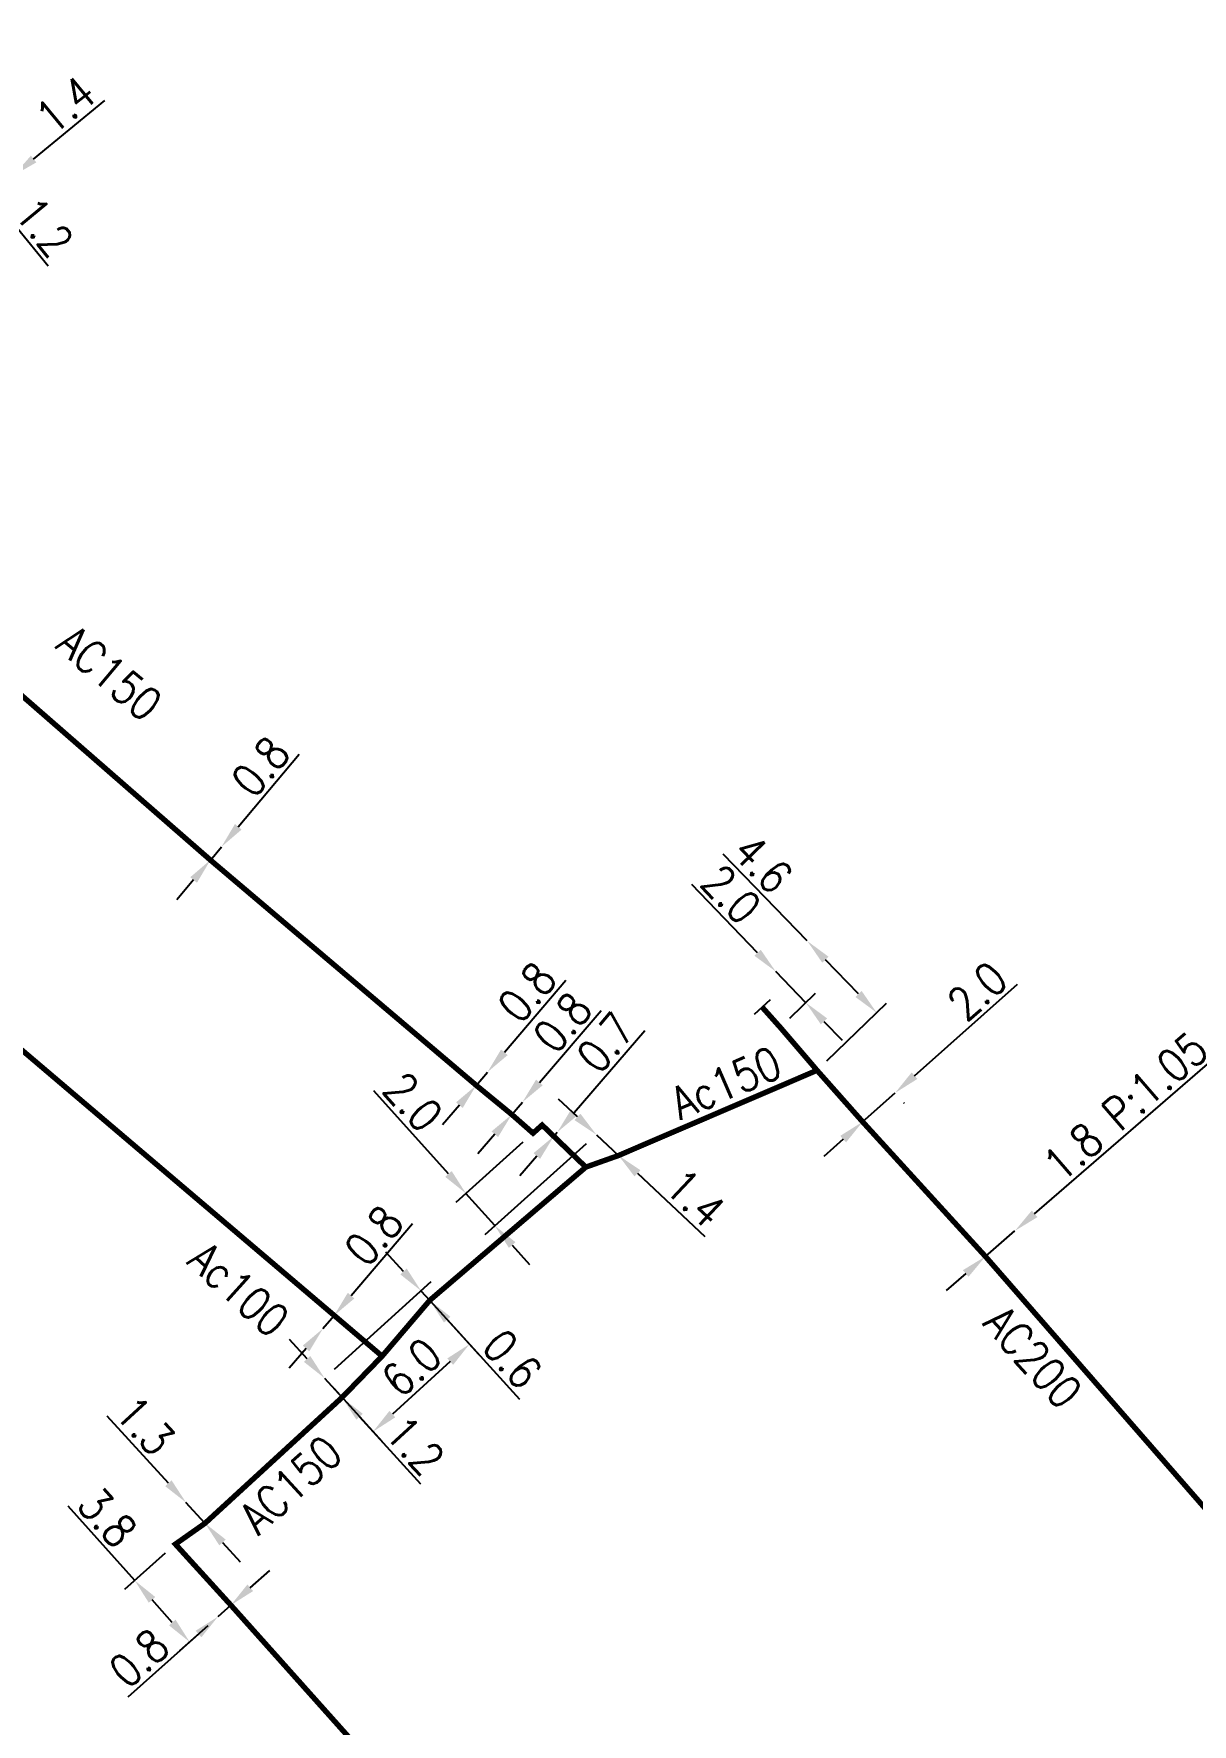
# Model space of a CAD drawing. Header units: millimetres. Extents: x 138988 to 140002, y 128990 to 130001.
# Drawn here: x 139229.6 to 139283, y 129296.3 to 129374.2 of the extents above; entities that cross this region are included whole.
import ezdxf
from ezdxf.enums import TextEntityAlignment as Align

# ---------------------------------------------------------------- set-up
doc = ezdxf.new("R2010")
doc.units = ezdxf.units.MM
doc.header["$PDMODE"] = 34
doc.linetypes.add('L_25_AP', pattern=[2000, 1000, 1000])
doc.layers.get('0').update_dxf_attribs({"linetype": 'CONTINUOUS'})
doc.layers.get('Defpoints').update_dxf_attribs({"linetype": 'CONTINUOUS'})
for name, color, linetype in [('L_150', 1, 'CONTINUOUS'), ('L_300', 7, 'CONTINUOUS'), ('L_340', 7, 'CONTINUOUS')]:
    doc.layers.add(name, color=color, linetype=linetype)
doc.styles.add('G_ROMANS', font='ROMANS.SHX', dxfattribs={"width": 0.75})
doc.styles.get("Standard").update_dxf_attribs({"font": 'romans.shx', "width": 0.85})
doc.dimstyles.get("Standard").update_dxf_attribs({"dimtxt": 1.5, "dimasz": 1.2, "dimexe": 0.625, "dimexo": 0.625, "dimgap": 0.25, "dimtad": 1, "dimdec": 1, "dimzin": 0, "dimdsep": 46, "dimtxsty": 'Standard', "dimcen": -0.5, "dimadec": 0, "dimazin": 0, "dimtfac": 1, "dimtdec": 1, "dimtmove": 0, "dimatfit": 3, "dimfxl": 0, "dimtolj": 1, "dimtzin": 0, "dimarcsym": 0})

# ---------------------------------------------------------------- blocks, each defined once
blk = doc.blocks.new('*D889')
at = {"layer": 'Defpoints', "color": 0, "linetype": 'Continuous', "transparency": 16777216}
for p in [(139250.499, 129326.364), (139250.499, 129326.364), (139249.981, 129325.754)]:
    blk.add_point(p, dxfattribs=at)
at = {"layer": 'L_150', "color": 0, "linetype": 'Continuous', "lineweight": -2, "transparency": 16777216}
for p, q in [((139251.277, 129327.278), (139254.108, 129330.608)), ((139249.981, 129325.754), (139250.499, 129326.364)), ((139249.204, 129324.84), (139248.427, 129323.926))]:
    blk.add_line(p, q, dxfattribs=at)
at = {"layer": 'L_150', "color": 0, "linetype": 'Continuous', "transparency": 16777216}
for points in [[(139251.124, 129327.407), (139251.429, 129327.148), (139250.499, 129326.364)], [(139249.051, 129324.969), (139249.356, 129324.71), (139249.981, 129325.754)]]:
    blk.add_solid(points, dxfattribs=at)
at = {"layer": 'L_150', "color": 0, "linetype": 'Continuous', "transparency": 16777216, "insert": (139252.319, 129330.048), "char_height": 1.5, "attachment_point": 5, "rotation": 49.6283}
blk.add_mtext('\\A1;0.8', dxfattribs=at)
blk = doc.blocks.new('*D890')
at = {"layer": 'Defpoints', "color": 0, "linetype": 'Continuous', "transparency": 16777216}
for p in [(139252.109, 129324.979), (139252.109, 129324.979), (139251.619, 129324.41)]:
    blk.add_point(p, dxfattribs=at)
at = {"layer": 'L_150', "color": 0, "linetype": 'Continuous', "lineweight": -2, "transparency": 16777216}
for p, q in [((139252.891, 129325.888), (139255.743, 129329.202)), ((139251.619, 129324.41), (139252.109, 129324.979)), ((139250.837, 129323.5), (139250.054, 129322.591))]:
    blk.add_line(p, q, dxfattribs=at)
at = {"layer": 'L_150', "color": 0, "linetype": 'Continuous', "transparency": 16777216}
for points in [[(139252.74, 129326.019), (139253.043, 129325.758), (139252.109, 129324.979)], [(139250.685, 129323.631), (139250.988, 129323.37), (139251.619, 129324.41)]]:
    blk.add_solid(points, dxfattribs=at)
at = {"layer": 'L_150', "color": 0, "linetype": 'Continuous', "transparency": 16777216, "insert": (139253.951, 129328.652), "char_height": 1.5, "attachment_point": 5, "rotation": 49.28639}
blk.add_mtext('\\A1;0.8', dxfattribs=at)
blk = doc.blocks.new('*D891')
at = {"layer": 'Defpoints', "color": 0, "linetype": 'Continuous', "transparency": 16777216}
for p in [(139253.555, 129323.404), (139253.718, 129323.594), (139253.718, 129323.594)]:
    blk.add_point(p, dxfattribs=at)
at = {"layer": 'L_150', "color": 0, "linetype": 'Continuous', "lineweight": -2, "transparency": 16777216}
for p, q in [((139254.501, 129324.503), (139257.748, 129328.277)), ((139253.555, 129323.404), (139253.718, 129323.594)), ((139252.772, 129322.495), (139251.99, 129321.585))]:
    blk.add_line(p, q, dxfattribs=at)
at = {"layer": 'L_150', "color": 0, "linetype": 'Continuous', "transparency": 16777216}
for points in [[(139254.349, 129324.634), (139254.652, 129324.373), (139253.718, 129323.594)], [(139252.621, 129322.625), (139252.924, 129322.364), (139253.555, 129323.404)]]:
    blk.add_solid(points, dxfattribs=at)
at = {"layer": 'L_150', "color": 0, "linetype": 'Continuous', "transparency": 16777216, "insert": (139255.956, 129327.727), "char_height": 1.5, "attachment_point": 5, "rotation": 49.28639}
blk.add_mtext('\\A1;0.7', dxfattribs=at)
blk = doc.blocks.new('*D892')
at = {"layer": 'Defpoints', "color": 0, "linetype": 'Continuous', "transparency": 16777216}
for p in [(139237.729, 129336.144), (139238.243, 129336.757), (139238.243, 129336.757)]:
    blk.add_point(p, dxfattribs=at)
at = {"layer": 'L_150', "color": 0, "linetype": 'Continuous', "lineweight": -2, "transparency": 16777216}
for p, q in [((139239.015, 129337.676), (139241.826, 129341.024)), ((139237.729, 129336.144), (139238.243, 129336.757)), ((139236.957, 129335.225), (139236.186, 129334.306))]:
    blk.add_line(p, q, dxfattribs=at)
at = {"layer": 'L_150', "color": 0, "linetype": 'Continuous', "transparency": 16777216}
for points in [[(139238.862, 129337.804), (139239.168, 129337.547), (139238.243, 129336.757)], [(139236.804, 129335.353), (139237.111, 129335.096), (139237.729, 129336.144)]]:
    blk.add_solid(points, dxfattribs=at)
at = {"layer": 'L_150', "color": 0, "linetype": 'Continuous', "transparency": 16777216, "insert": (139240.04, 129340.452), "char_height": 1.5, "attachment_point": 5, "rotation": 49.984}
blk.add_mtext('\\A1;0.8', dxfattribs=at)
blk = doc.blocks.new('*D897')
at = {"layer": 'Defpoints', "color": 0, "linetype": 'Continuous', "transparency": 16777216}
for p in [(139226.458, 129370.385), (139226.129, 129368.563), (139226.129, 129368.563)]:
    blk.add_point(p, dxfattribs=at)
at = {"layer": 'L_300', "color": 0, "linetype": 'Continuous', "lineweight": -2, "transparency": 16777216}
for p, q in [((139224.606, 129370.418), (139223.845, 129371.346)), ((139225.975, 129369.989), (139224.884, 129369.094)), ((139225.368, 129369.49), (139226.129, 129368.563)), ((139226.89, 129367.635), (139230.247, 129363.541))]:
    blk.add_line(p, q, dxfattribs=at)
at = {"layer": 'L_300', "color": 0, "linetype": 'Continuous', "transparency": 16777216}
for points in [[(139224.761, 129370.545), (139224.452, 129370.291), (139225.368, 129369.49)], [(139227.044, 129367.762), (139226.735, 129367.508), (139226.129, 129368.563)]]:
    blk.add_solid(points, dxfattribs=at)
at = {"layer": 'L_300', "color": 0, "linetype": 'Continuous', "transparency": 16777216, "insert": (139230.073, 129365.331), "char_height": 1.5, "attachment_point": 5, "rotation": 309.36005}
blk.add_mtext('\\A1;1.2', dxfattribs=at)
blk = doc.blocks.new('*D898')
at = {"layer": 'Defpoints', "color": 0, "linetype": 'Continuous', "transparency": 16777216}
for p in [(139226.458, 129370.385), (139226.129, 129368.563), (139227.564, 129366.812)]:
    blk.add_point(p, dxfattribs=at)
at = {"layer": 'L_300', "color": 0, "linetype": 'Continuous', "lineweight": -2, "transparency": 16777216}
for p, q in [((139229.583, 129368.468), (139232.869, 129371.163)), ((139226.854, 129369.902), (139229.051, 129367.224)), ((139226.525, 129368.079), (139227.961, 129366.329)), ((139227.564, 129366.812), (139228.655, 129367.707)), ((139226.636, 129366.051), (139225.709, 129365.29))]:
    blk.add_line(p, q, dxfattribs=at)
at = {"layer": 'L_300', "color": 0, "linetype": 'Continuous', "transparency": 16777216}
for points in [[(139229.456, 129368.622), (139229.709, 129368.313), (139228.655, 129367.707)], [(139226.51, 129366.206), (139226.763, 129365.897), (139227.564, 129366.812)]]:
    blk.add_solid(points, dxfattribs=at)
at = {"layer": 'L_300', "color": 0, "linetype": 'Continuous', "transparency": 16777216, "insert": (139231.055, 129370.969), "char_height": 1.5, "attachment_point": 5, "rotation": 39.36005}
blk.add_mtext('\\A1;1.4', dxfattribs=at)
blk = doc.blocks.new('*D899')
at = {"layer": 'Defpoints', "color": 0, "linetype": 'Continuous', "transparency": 16777216}
for p in [(139243.434, 129315.144), (139242.915, 129314.535), (139242.915, 129314.535)]:
    blk.add_point(p, dxfattribs=at)
at = {"layer": 'L_150', "color": 0, "linetype": 'Continuous', "lineweight": -2, "transparency": 16777216}
for p, q in [((139244.213, 129316.057), (139247.049, 129319.384)), ((139242.915, 129314.535), (139243.434, 129315.144)), ((139242.137, 129313.621), (139241.359, 129312.708))]:
    blk.add_line(p, q, dxfattribs=at)
at = {"layer": 'L_150', "color": 0, "linetype": 'Continuous', "transparency": 16777216}
for points in [[(139244.061, 129316.187), (139244.365, 129315.927), (139243.434, 129315.144)], [(139241.985, 129313.751), (139242.289, 129313.492), (139242.915, 129314.535)]]:
    blk.add_solid(points, dxfattribs=at)
at = {"layer": 'L_150', "color": 0, "linetype": 'Continuous', "transparency": 16777216, "insert": (139245.259, 129318.826), "char_height": 1.5, "attachment_point": 5, "rotation": 49.55548}
blk.add_mtext('\\A1;0.8', dxfattribs=at)
blk = doc.blocks.new('*D714')
at = {"layer": 'Defpoints', "color": 0, "linetype": 'Continuous', "transparency": 16777216}
for p in [(139238.076, 129301.252), (139238.076, 129301.252), (139238.673, 129301.785)]:
    blk.add_point(p, dxfattribs=at)
at = {"layer": 'L_150', "color": 0, "linetype": 'Continuous', "lineweight": -2, "transparency": 16777216}
for p, q in [((139239.568, 129302.585), (139240.462, 129303.384)), ((139238.673, 129301.785), (139238.076, 129301.252)), ((139237.181, 129300.453), (139233.921, 129297.54))]:
    blk.add_line(p, q, dxfattribs=at)
at = {"layer": 'L_150', "color": 0, "linetype": 'Continuous', "transparency": 16777216}
for points in [[(139239.434, 129302.734), (139239.701, 129302.435), (139238.673, 129301.785)], [(139237.048, 129300.602), (139237.315, 129300.303), (139238.076, 129301.252)]]:
    blk.add_solid(points, dxfattribs=at)
at = {"layer": 'L_150', "color": 0, "linetype": 'Continuous', "transparency": 16777216, "insert": (139234.438, 129299.342), "char_height": 1.5, "attachment_point": 5, "rotation": 41.7781}
blk.add_mtext('\\A1;0.8', dxfattribs=at)
blk = doc.blocks.new('*D715')
at = {"layer": 'Defpoints', "color": 0, "linetype": 'Continuous', "transparency": 16777216}
for p in [(139236.604, 129306.519), (139236.604, 129306.519), (139237.481, 129305.559)]:
    blk.add_point(p, dxfattribs=at)
at = {"layer": 'L_150', "color": 0, "linetype": 'Continuous', "lineweight": -2, "transparency": 16777216}
for p, q in [((139235.795, 129307.404), (139232.969, 129310.497)), ((139237.481, 129305.559), (139236.604, 129306.519)), ((139238.291, 129304.673), (139239.1, 129303.787))]:
    blk.add_line(p, q, dxfattribs=at)
at = {"layer": 'L_150', "color": 0, "linetype": 'Continuous', "transparency": 16777216}
for points in [[(139235.942, 129307.539), (139235.647, 129307.27), (139236.604, 129306.519)], [(139238.438, 129304.808), (139238.143, 129304.538), (139237.481, 129305.559)]]:
    blk.add_solid(points, dxfattribs=at)
at = {"layer": 'L_150', "color": 0, "linetype": 'Continuous', "transparency": 16777216, "insert": (139234.715, 129310.068), "char_height": 1.5, "attachment_point": 5, "rotation": 312.42084}
blk.add_mtext('\\A1;1.3', dxfattribs=at)
blk = doc.blocks.new('*D716')
at = {"layer": 'Defpoints', "color": 0, "linetype": 'Continuous', "transparency": 16777216}
for p in [(139242.991, 129312.251), (139242.991, 129312.251), (139243.797, 129311.362)]:
    blk.add_point(p, dxfattribs=at)
at = {"layer": 'L_150', "color": 0, "linetype": 'Continuous', "lineweight": -2, "transparency": 16777216}
for p, q in [((139242.184, 129313.14), (139241.378, 129314.028)), ((139242.991, 129312.251), (139243.797, 129311.362)), ((139244.604, 129310.474), (139247.419, 129307.371))]:
    blk.add_line(p, q, dxfattribs=at)
at = {"layer": 'L_150', "color": 0, "linetype": 'Continuous', "transparency": 16777216}
for points in [[(139242.333, 129313.274), (139242.036, 129313.005), (139242.991, 129312.251)], [(139244.752, 129310.608), (139244.456, 129310.339), (139243.797, 129311.362)]]:
    blk.add_solid(points, dxfattribs=at)
at = {"layer": 'L_150', "color": 0, "linetype": 'Continuous', "transparency": 16777216, "insert": (139247.155, 129309.15), "char_height": 1.5, "attachment_point": 5, "rotation": 312.22138}
blk.add_mtext('\\A1;1.2', dxfattribs=at)
blk = doc.blocks.new('*D717')
at = {"layer": 'Defpoints', "color": 0, "linetype": 'Continuous', "transparency": 16777216}
for p in [(139255.518, 129323.478), (139255.518, 129323.478), (139256.538, 129322.519)]:
    blk.add_point(p, dxfattribs=at)
at = {"layer": 'L_150', "color": 0, "linetype": 'Continuous', "lineweight": -2, "transparency": 16777216}
for p, q in [((139254.644, 129324.3), (139253.77, 129325.122)), ((139255.518, 129323.478), (139256.538, 129322.519)), ((139257.412, 129321.697), (139260.508, 129318.785))]:
    blk.add_line(p, q, dxfattribs=at)
at = {"layer": 'L_150', "color": 0, "linetype": 'Continuous', "transparency": 16777216}
for points in [[(139254.781, 129324.446), (139254.507, 129324.154), (139255.518, 129323.478)], [(139257.549, 129321.842), (139257.275, 129321.551), (139256.538, 129322.519)]]:
    blk.add_solid(points, dxfattribs=at)
at = {"layer": 'L_150', "color": 0, "linetype": 'Continuous', "transparency": 16777216, "insert": (139260.082, 129320.558), "char_height": 1.5, "attachment_point": 5, "rotation": 316.75802}
blk.add_mtext('\\A1;1.4', dxfattribs=at)
blk = doc.blocks.new('*D718')
at = {"layer": 'Defpoints', "color": 0, "linetype": 'Continuous', "transparency": 16777216}
for p in [(139269.263, 129325.424), (139269.282, 129325.402), (139267.768, 129324.095)]:
    blk.add_point(p, dxfattribs=at)
at = {"layer": 'L_150', "color": 0, "linetype": 'Continuous', "lineweight": -2, "transparency": 16777216}
for p, q in [((139270.179, 129326.199), (139274.922, 129330.416)), ((139267.787, 129324.073), (139269.282, 129325.402)), ((139269.678, 129324.957), (139269.697, 129324.935)), ((139266.891, 129323.276), (139265.994, 129322.479)), ((139268.183, 129323.628), (139268.203, 129323.606))]:
    blk.add_line(p, q, dxfattribs=at)
at = {"layer": 'L_150', "color": 0, "linetype": 'Continuous', "transparency": 16777216}
for points in [[(139270.046, 129326.349), (139270.312, 129326.05), (139269.282, 129325.402)], [(139266.758, 129323.425), (139267.024, 129323.126), (139267.787, 129324.073)]]:
    blk.add_solid(points, dxfattribs=at)
at = {"layer": 'L_150', "color": 0, "linetype": 'Continuous', "transparency": 16777216, "insert": (139273.073, 129330.11), "char_height": 1.5, "attachment_point": 5, "rotation": 41.63643}
blk.add_mtext('\\A1;2.0', dxfattribs=at)
blk = doc.blocks.new('*D719')
at = {"layer": 'Defpoints', "color": 0, "linetype": 'Continuous', "transparency": 16777216}
for p in [(139274.806, 129319.044), (139274.806, 129319.044), (139273.446, 129317.865)]:
    blk.add_point(p, dxfattribs=at)
at = {"layer": 'L_150', "color": 0, "linetype": 'Continuous', "lineweight": -2, "transparency": 16777216}
for p, q in [((139275.713, 129319.83), (139284.477, 129327.423)), ((139273.446, 129317.865), (139274.806, 129319.044)), ((139272.539, 129317.079), (139271.632, 129316.293))]:
    blk.add_line(p, q, dxfattribs=at)
at = {"layer": 'L_150', "color": 0, "linetype": 'Continuous', "transparency": 16777216}
for points in [[(139275.582, 129319.981), (139275.844, 129319.678), (139274.806, 129319.044)], [(139272.408, 129317.23), (139272.67, 129316.928), (139273.446, 129317.865)]]:
    blk.add_solid(points, dxfattribs=at)
at = {"layer": 'L_150', "color": 0, "linetype": 'Continuous', "transparency": 16777216, "insert": (139279.894, 129324.775), "char_height": 1.5, "attachment_point": 5, "rotation": 40.90694}
blk.add_mtext('\\A1;1.8 P:1.05', dxfattribs=at)
blk = doc.blocks.new('*D727')
at = {"layer": 'Defpoints', "color": 0, "linetype": 'Continuous', "transparency": 16777216}
for p in [(139236.116, 129304.597), (139234.242, 129302.922), (139238.076, 129301.252)]:
    blk.add_point(p, dxfattribs=at)
at = {"layer": 'L_150', "color": 0, "linetype": 'Continuous', "lineweight": -2, "transparency": 16777216}
for p, q in [((139234.242, 129302.922), (139231.181, 129306.348)), ((139235.65, 129304.18), (139233.776, 129302.506)), ((139235.974, 129300.983), (139235.041, 129302.027)), ((139237.61, 129300.836), (139236.307, 129299.672))]:
    blk.add_line(p, q, dxfattribs=at)
at = {"layer": 'L_150', "color": 0, "linetype": 'Continuous', "transparency": 16777216}
for points in [[(139235.19, 129302.16), (139234.892, 129301.894), (139234.242, 129302.922)], [(139236.123, 129301.116), (139235.825, 129300.85), (139236.773, 129300.088)]]:
    blk.add_solid(points, dxfattribs=at)
at = {"layer": 'L_150', "color": 0, "linetype": 'Continuous', "transparency": 16777216, "insert": (139232.983, 129305.832), "char_height": 1.5, "attachment_point": 5, "rotation": 311.7781}
blk.add_mtext('\\A1;3.8', dxfattribs=at)
blk = doc.blocks.new('L_340_07')
at = {"color": 0, "linetype": 'Continuous', "const_width": 0.25, "flags": 128}
blk.add_lwpolyline([(0, 0), (1.25, 0)], dxfattribs=at)
at = {"color": 0, "linetype": 'Continuous', "flags": 128}
blk.add_lwpolyline([(1.25, -0.5), (1.25, 0.5)], dxfattribs=at)
at = {"color": 0, "linetype": 'Continuous', "style": 'G_ROMANS', "width": 0.75, "flags": 3}
for tag, p in [('DEF_LEG', (0.723, -3.465)), ('DEF_COUP', (0.723, -5.965)), ('DEF_TYPE', (0.723, -8.465))]:
    blk.add_attdef(tag, text='', height=1.2, dxfattribs=at).set_placement(p, align=Align.MIDDLE)
blk = doc.blocks.new('*D729')
at = {"layer": 'Defpoints', "color": 0, "linetype": 'Continuous', "transparency": 16777216}
for p in [(139265.236, 129332.411), (139268.434, 129329.104), (139265.685, 129326.447)]:
    blk.add_point(p, dxfattribs=at)
at = {"layer": 'L_150', "color": 0, "linetype": 'Continuous', "lineweight": -2, "transparency": 16777216}
for p, q in [((139265.236, 129332.411), (139261.363, 129336.416)), ((139267.599, 129329.967), (139266.07, 129331.548)), ((139266.134, 129326.881), (139268.883, 129329.539))]:
    blk.add_line(p, q, dxfattribs=at)
at = {"layer": 'L_150', "color": 0, "linetype": 'Continuous', "transparency": 16777216}
for points in [[(139266.214, 129331.687), (139265.927, 129331.409), (139265.236, 129332.411)], [(139267.743, 129330.106), (139267.456, 129329.828), (139268.434, 129329.104)]]:
    blk.add_solid(points, dxfattribs=at)
at = {"layer": 'L_150', "color": 0, "linetype": 'Continuous', "transparency": 16777216, "insert": (139263.185, 129335.971), "char_height": 1.5, "attachment_point": 5, "rotation": 314.03595}
blk.add_mtext('\\A1;4.6', dxfattribs=at)
blk = doc.blocks.new('*D730')
at = {"layer": 'Defpoints', "color": 0, "linetype": 'Continuous', "transparency": 16777216}
for p in [(139252.599, 129323.548), (139255.518, 129323.478), (139249.502, 129320.774)]:
    blk.add_point(p, dxfattribs=at)
at = {"layer": 'L_150', "color": 0, "linetype": 'Continuous', "lineweight": -2, "transparency": 16777216}
for p, q in [((139248.701, 129321.668), (139245.268, 129325.502)), ((139252.133, 129323.131), (139249.036, 129320.357)), ((139255.052, 129323.061), (139250.371, 129318.867)), ((139250.836, 129319.284), (139249.502, 129320.774)), ((139251.637, 129318.391), (139252.437, 129317.497))]:
    blk.add_line(p, q, dxfattribs=at)
at = {"layer": 'L_150', "color": 0, "linetype": 'Continuous', "transparency": 16777216}
for points in [[(139248.85, 129321.802), (139248.552, 129321.535), (139249.502, 129320.774)], [(139251.786, 129318.524), (139251.488, 129318.257), (139250.836, 129319.284)]]:
    blk.add_solid(points, dxfattribs=at)
at = {"layer": 'L_150', "color": 0, "linetype": 'Continuous', "transparency": 16777216, "insert": (139247.07, 129324.988), "char_height": 1.5, "attachment_point": 5, "rotation": 311.8497}
blk.add_mtext('\\A1;2.0', dxfattribs=at)
blk = doc.blocks.new('*D731')
at = {"layer": 'Defpoints', "color": 0, "linetype": 'Continuous', "transparency": 16777216}
for p in [(139247.434, 129316.283), (139247.837, 129315.839), (139242.991, 129312.251)]:
    blk.add_point(p, dxfattribs=at)
at = {"layer": 'L_150', "color": 0, "linetype": 'Continuous', "lineweight": -2, "transparency": 16777216}
for p, q in [((139246.628, 129317.172), (139245.821, 129318.06)), ((139243.454, 129312.671), (139247.897, 129316.703)), ((139247.434, 129316.283), (139247.837, 129315.839)), ((139248.644, 129314.95), (139251.967, 129311.288))]:
    blk.add_line(p, q, dxfattribs=at)
at = {"layer": 'L_150', "color": 0, "linetype": 'Continuous', "transparency": 16777216}
for points in [[(139246.776, 129317.306), (139246.48, 129317.037), (139247.434, 129316.283)], [(139248.792, 129315.084), (139248.496, 129314.816), (139247.837, 129315.839)]]:
    blk.add_solid(points, dxfattribs=at)
at = {"layer": 'L_150', "color": 0, "linetype": 'Continuous', "transparency": 16777216, "insert": (139251.642, 129313.134), "char_height": 1.5, "attachment_point": 5, "rotation": 312.22138}
blk.add_mtext('\\A1;0.6', dxfattribs=at)
blk = doc.blocks.new('*D1256')
at = {"layer": 'Defpoints', "color": 0, "linetype": 'Continuous', "transparency": 16777216}
for p in [(139247.434, 129316.283), (139242.991, 129312.251), (139245.227, 129309.787)]:
    blk.add_point(p, dxfattribs=at)
at = {"layer": 'L_150', "color": 0, "linetype": 'Continuous', "lineweight": -2, "transparency": 16777216}
for p, q in [((139247.854, 129315.82), (139250.09, 129313.356)), ((139248.781, 129313.013), (139246.115, 129310.593)), ((139243.411, 129311.788), (139245.647, 129309.324))]:
    blk.add_line(p, q, dxfattribs=at)
at = {"layer": 'L_150', "color": 0, "linetype": 'Continuous', "transparency": 16777216}
for points in [[(139248.647, 129313.161), (139248.916, 129312.865), (139249.67, 129313.819)], [(139245.981, 129310.742), (139246.25, 129310.445), (139245.227, 129309.787)]]:
    blk.add_solid(points, dxfattribs=at)
at = {"layer": 'L_150', "color": 0, "linetype": 'Continuous', "transparency": 16777216, "insert": (139247.005, 129312.751), "char_height": 1.5, "attachment_point": 5, "rotation": 42.22138}
blk.add_mtext('\\A1;6.0', dxfattribs=at)
blk = doc.blocks.new('*D1260')
at = {"layer": 'Defpoints', "color": 0, "linetype": 'Continuous', "transparency": 16777216}
for p in [(139263.781, 129331.004), (139263.781, 129331.004), (139263.991, 129328.425)]:
    blk.add_point(p, dxfattribs=at)
at = {"layer": 'L_340', "color": 0, "linetype": 'Continuous', "lineweight": -2, "transparency": 16777216}
for p, q in [((139262.947, 129331.867), (139259.909, 129335.01)), ((139265.172, 129329.566), (139263.781, 129331.004)), ((139264.44, 129328.859), (139265.621, 129330.001)), ((139266.006, 129328.704), (139266.84, 129327.841))]:
    blk.add_line(p, q, dxfattribs=at)
at = {"layer": 'L_340', "color": 0, "linetype": 'Continuous', "transparency": 16777216}
for points in [[(139263.091, 129332.006), (139262.804, 129331.728), (139263.781, 129331.004)], [(139266.15, 129328.843), (139265.862, 129328.565), (139265.172, 129329.566)]]:
    blk.add_solid(points, dxfattribs=at)
at = {"layer": 'L_340', "color": 0, "linetype": 'Continuous', "transparency": 16777216, "insert": (139261.73, 129334.565), "char_height": 1.5, "attachment_point": 5, "rotation": 314.03595}
blk.add_mtext('\\A1;2.0', dxfattribs=at)

msp = doc.modelspace()

# ---------------------------------------------------------------- linework, layer by layer
at = {"layer": 'L_150', "linetype": 'L_25_AP', "const_width": 0.25, "flags": 128}
for points in [[(139151.339, 129409.191), (139152.651, 129408.062), (139169.373, 129393.782), (139181.596, 129383.307), (139193.649, 129373.023), (139201.941, 129366.079), (139204.113, 129364.254), (139206.377, 129363.885), (139206.529, 129363.756), (139214.525, 129356.395), (139214.525, 129356.395), (139237.729, 129336.144), (139249.981, 129325.754), (139251.619, 129324.41), (139252.599, 129323.548), (139252.599, 129323.548), (139252.599, 129323.548), (139252.599, 129323.548), (139252.599, 129323.548), (139253.017, 129323.923), (139253.555, 129323.404), (139255.03, 129321.983)], [(139245.643, 129313.266), (139243.434, 129315.144), (139222.009, 129333.361), (139203.319, 129349.478), (139196.702, 129355.921), (139195.03, 129356.55), (139190.132, 129360.728), (139150.671, 129394.339), (139146.99, 129397.474), (139146.341, 129396.711), (139145.604, 129397.337)], [(139265.685, 129326.447), (139256.538, 129322.519), (139255.03, 129321.983), (139247.837, 129315.839), (139245.643, 129313.266), (139243.797, 129311.362), (139237.481, 129305.559), (139236.116, 129304.597), (139236.116, 129304.597), (139238.673, 129301.785), (139250.793, 129288.211), (139253.996, 129284.641), (139254.474, 129284.114)]]:
    msp.add_lwpolyline(points, dxfattribs=at)
at = {"layer": 'L_150', "linetype": 'L_25_AP', "flags": 128}
msp.add_lwpolyline([(139263.991, 129328.425, 0.25, 0.25, 0), (139265.685, 129326.447, 0.25, 0.25, 0), (139267.787, 129324.073, 0.25, 0.25, 0), (139273.446, 129317.865, 0.25, 0.25, 0), (139287.281, 129301.988, 0.25, 0.25, 0), (139305.682, 129280.791, 0.25, 0.25, 0), (139320.168, 129264.439, 0.25, 0.25, 0), (139320.168, 129264.439, 0.25, 0.25, 0), (139320.168, 129264.439, 0.25, 0.25, 0), (139323.225, 129260.93, 0.25, 0.25, 0), (139326.827, 129260.678, 0, 0, 0)], format="xyseb", dxfattribs=at)

# ---------------------------------------------------------------- block references
at = {"layer": 'L_340', "rotation": 131.7009607907623}
msp.add_blockref('L_340_07', (139263.991, 129328.425), dxfattribs=at)

# ---------------------------------------------------------------- texts
at = {"layer": 'L_150', "linetype": 'Continuous', "width": 0.85}
for s, rotation, p in [('AC150', 319.70172, (139233.087, 129344.77)), ('Ac150', 23.23871, (139261.492, 129325.871)), ('Ac100', 317.82216, (139239.041, 129316.353)), ('AC200', 312.03818, (139275.638, 129313.223)), ('AC150', 42.61656, (139241.429, 129307.341))]:
    msp.add_text(s, height=1.5, rotation=rotation, dxfattribs=at).set_placement(p, align=Align.MIDDLE)

# ---------------------------------------------------------------- dimensions: what is measured, and where the dimension line sits
at = {"layer": 'L_150', "linetype": 'Continuous'}
for base, p1, p2, angle, picture, middle in [((139238.243, 129336.757), (139237.729, 129336.144), (139238.243, 129336.757), 229.984, '*D892', (139240.806, 129339.809)), ((139268.434, 129329.104), (139265.236, 129332.411), (139265.685, 129326.447), 314.03595, '*D729', (139262.466, 129335.276)), ((139250.499, 129326.364), (139249.981, 129325.754), (139250.499, 129326.364), 229.6283, '*D889', (139253.081, 129329.4)), ((139269.282, 129325.402), (139267.768, 129324.095), (139269.263, 129325.424), 221.63643, '*D718', (139273.737, 129329.362)), ((139252.109, 129324.979), (139251.619, 129324.41), (139252.109, 129324.979), 229.28639, '*D890', (139254.708, 129328)), ((139249.502, 129320.774), (139255.518, 129323.478), (139252.599, 129323.548), 131.8497, '*D730', (139246.325, 129324.321)), ((139255.518, 129323.478), (139256.538, 129322.519), (139255.518, 129323.478), 316.75802, '*D717', (139259.397, 129319.83)), ((139242.915, 129314.535), (139243.434, 129315.144), (139242.915, 129314.535), 49.55548, '*D899', (139246.02, 129318.177)), ((139247.434, 129316.283), (139247.837, 129315.839), (139242.991, 129312.251), 312.22138, '*D731', (139250.901, 129312.462)), ((139245.227, 129309.787), (139247.434, 129316.283), (139242.991, 129312.251), 42.22138, '*D1256', (139247.677, 129312.01)), ((139242.991, 129312.251), (139243.797, 129311.362), (139242.991, 129312.251), 312.22138, '*D716', (139246.414, 129308.478)), ((139236.604, 129306.519), (139237.481, 129305.559), (139236.604, 129306.519), 312.42084, '*D715', (139233.977, 129309.394)), ((139234.242, 129302.922), (139238.076, 129301.252), (139236.116, 129304.597), 311.7781, '*D727', (139232.237, 129305.166)), ((139238.076, 129301.252), (139238.673, 129301.785), (139238.076, 129301.252), 41.7781, '*D714', (139235.104, 129298.597))]:
    dim = msp.add_linear_dim(base=base, p1=p1, p2=p2, angle=angle, dimstyle='Standard', dxfattribs=at)
    dim.commit()
    dim.dimension.update_dxf_attribs({"geometry": picture, "text_midpoint": middle, "dimtype": 160})
for base, p1, p2, angle, text, picture, middle in [((139253.718, 129323.594), (139253.555, 129323.404), (139253.718, 129323.594), 229.28639, '0.7', '*D891', (139256.714, 129327.075)), ((139274.806, 129319.044), (139273.446, 129317.865), (139274.806, 129319.044), 220.90694, '<> P:1.05', '*D719', (139280.548, 129324.019))]:
    dim = msp.add_linear_dim(base=base, p1=p1, p2=p2, angle=angle, text=text, dimstyle='Standard', dxfattribs=at)
    dim.commit()
    dim.dimension.update_dxf_attribs({"geometry": picture, "text_midpoint": middle, "dimtype": 160})
at = {"layer": 'L_300', "linetype": 'Continuous'}
for base, angle, picture, middle in [((139227.564, 129366.812), 39.36005, '*D898', (139231.689, 129370.196)), ((139226.129, 129368.563), 129.36005, '*D897', (139229.299, 129364.697))]:
    dim = msp.add_linear_dim(base=base, p1=(139226.458, 129370.385), p2=(139226.129, 129368.563), angle=angle, dimstyle='Standard', dxfattribs=at)
    dim.commit()
    dim.dimension.update_dxf_attribs({"geometry": picture, "text_midpoint": middle, "dimtype": 160})
at = {"layer": 'L_340', "linetype": 'Continuous'}
dim = msp.add_linear_dim(base=(139263.781, 129331.004), p1=(139263.991, 129328.425), p2=(139263.781, 129331.004), angle=314.03595, dimstyle='Standard', dxfattribs=at)
dim.commit()
dim.dimension.update_dxf_attribs({"geometry": '*D1260', "text_midpoint": (139261.011, 129333.87), "dimtype": 160})

doc.saveas('drawing.dxf')
